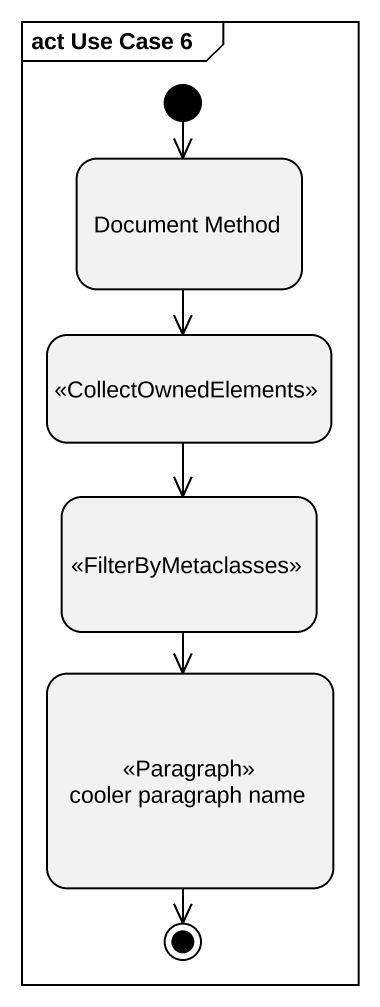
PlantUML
@startuml
mainframe act Use Case 6
hide empty description
state "Document Method" as Document_Method
state " " as state1 <<CollectOwnedElements>>
state " " as state2 <<FilterByMetaclasses>>
state "cooler paragraph name" as cooler_paragraph_name <<Paragraph>>
[*] --> Document_Method
Document_Method --> state1
state1 --> state2
state2 --> cooler_paragraph_name
cooler_paragraph_name --> [*]
@enduml
